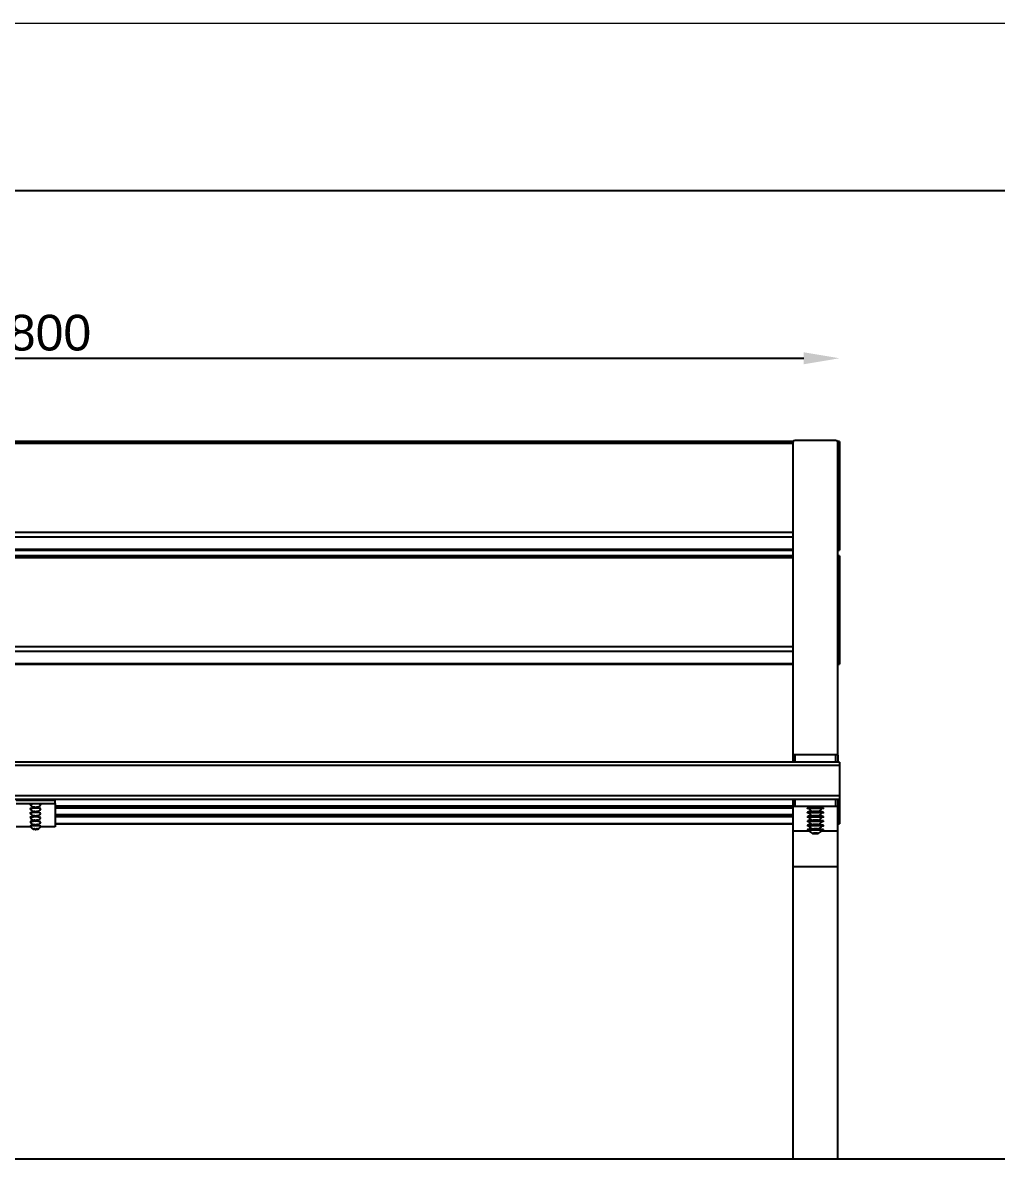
# Model space of a CAD drawing. Header units: millimetres. Extents: x -20 to 5721, y -20 to 4144.
# Drawn here: x 2664 to 3754, y 2827 to 4124 of the extents above; entities that cross this region are included whole.
import ezdxf

# ---------------------------------------------------------------- set-up
doc = ezdxf.new("R2010")
doc.units = ezdxf.units.MM
doc.linetypes.add('INCONTINUOUS', pattern=[200000.001, 200000, -0.001])
doc.layers.add('KOTY', color=3, linetype='INCONTINUOUS')
doc.layers.add('TABULKA', color=9, linetype='Continuous')
doc.layers.add('Nekreslit', color=6, linetype='Continuous', plot=False)
doc.styles.get("Standard").update_dxf_attribs({"font": 'arial.ttf'})
doc.dimstyles.new('PROFI_CSN', dxfattribs={"dimscale": 0, "dimtxt": 3.5, "dimasz": 3, "dimexe": 1, "dimexo": 0, "dimgap": 1.5, "dimtad": 1, "dimlfac": -1, "dimdsep": 46, "dimtxsty": 'Standard', "dimcen": 0, "dimdle": 1, "dimclrd": 256, "dimclre": 256, "dimclrt": 256, "dimadec": 0, "dimazin": 0, "dimtfac": 0.6, "dimtmove": 0, "dimatfit": 1, "dimfxl": 1, "dimtolj": 1, "dimarcsym": 0})

# ---------------------------------------------------------------- blocks, each defined once
blk = doc.blocks.new('*D18')
at = {"layer": 'DEFPOINTS', "color": 0, "transparency": 16777216}
for p in [(3577.7, 3748.3), (1777.7, 3652.7), (3577.7, 3652.7)]:
    blk.add_point(p, dxfattribs=at)
at = {"layer": 'KOTY', "color": 7, "lineweight": -2, "transparency": 16777216}
blk.add_line((1817.7, 3748.3), (3537.7, 3748.3), dxfattribs=at)
at = {"layer": 'KOTY', "color": 7, "transparency": 16777216}
for points in [[(1817.7, 3755), (1817.7, 3741.6), (1777.7, 3748.3)], [(3537.7, 3755), (3537.7, 3741.6), (3577.7, 3748.3)]]:
    blk.add_solid(points, dxfattribs=at)
at = {"layer": 'KOTY', "color": 7, "lineweight": 13, "transparency": 16777216, "insert": (2677.7, 3776.7), "char_height": 40, "attachment_point": 5}
blk.add_mtext('\\A1;1800', dxfattribs=at)

msp = doc.modelspace()

# ---------------------------------------------------------------- linework, layer by layer
for p, q in [((3573.7, 3656.3), (3527.7, 3656.3)), ((3525.8, 3655), (1829.6, 3655)), ((3525.7, 3652.7), (1829.7, 3652.7)), ((3525.7, 3303.9), (3525.7, 3654.5)), ((3577.7, 3655), (3575.6, 3655)), ((3575.7, 3303.9), (3575.7, 3654.5)), ((3577.7, 3652.7), (3575.7, 3652.7)), ((3577.7, 3655), (3577.7, 3652.7)), ((3577.7, 3652.7), (3577.7, 3553.1)), ((3525.7, 3553.1), (1829.7, 3553.1)), ((3577.7, 3553.1), (3575.7, 3553.1)), ((3577.7, 3553.1), (3577.7, 3547.8)), ((3525.7, 3547.8), (1829.7, 3547.8)), ((3577.7, 3547.8), (3575.7, 3547.8)), ((3577.7, 3547.8), (3577.7, 3534)), ((3525.7, 3534), (1829.7, 3534)), ((1829.7, 3533.6), (3525.7, 3533.6)), ((3525.7, 3527.1), (1829.7, 3527.1)), ((3577.7, 3534), (3575.7, 3534)), ((3575.7, 3533.6), (3577.7, 3533.6)), ((3577.7, 3527.1), (3575.7, 3527.1)), ((3577.7, 3534), (3577.7, 3533.6)), ((3577.7, 3527.1), (3577.7, 3524.8)), ((3525.7, 3524.8), (1829.7, 3524.8)), ((3577.7, 3524.8), (3575.7, 3524.8)), ((3577.7, 3524.8), (3577.7, 3425.2)), ((3525.7, 3425.2), (1829.7, 3425.2)), ((3577.7, 3425.2), (3575.7, 3425.2)), ((3577.7, 3425.2), (3577.7, 3419.9)), ((3525.7, 3419.9), (1829.7, 3419.9)), ((3577.7, 3419.9), (3575.7, 3419.9)), ((3577.7, 3419.9), (3577.7, 3406.1)), ((3525.7, 3406.1), (1829.7, 3406.1)), ((1829.7, 3405.7), (3525.7, 3405.7)), ((3577.7, 3406.1), (3575.7, 3406.1)), ((3575.7, 3405.7), (3577.7, 3405.7)), ((3577.7, 3406.1), (3577.7, 3405.7)), ((3577.7, 3296.2), (1777.7, 3296.2)), ((3525.7, 3296.2), (3525.7, 3303.9)), ((3573.7, 3304.1), (3527.7, 3304.1)), ((3527.7, 3304.1), (3527.7, 3296.2)), ((3573.7, 3296.2), (3573.7, 3304.1)), ((3575.7, 3303.9), (3575.7, 3296.2)), ((3577.7, 3296.2), (3577.7, 3292.4)), ((3577.7, 3292.4), (1777.7, 3292.4)), ((3577.7, 3292.4), (3577.7, 3258.5)), ((3577.7, 3258.5), (1777.7, 3258.5)), ((3577.7, 3254.3), (1777.7, 3254.3)), ((3525.7, 3246.1), (3525.7, 3254.1)), ((3527.7, 3254.3), (3527.7, 3246.3)), ((3573.7, 3254.3), (3527.7, 3254.3)), ((3573.7, 3246.3), (3573.7, 3254.3)), ((3575.7, 3254.1), (3575.7, 3246.1)), ((3577.7, 3258.5), (3577.7, 3254.3)), ((3577.7, 3254.3), (3577.7, 3246.7)), ((2655.7, 3253.6), (2699.7, 3253.6)), ((2655.7, 3249.6), (2699.7, 3249.6)), ((2675.1, 3245.5), (2675.1, 3245.5)), ((2675.1, 3245.4), (2675.1, 3245.5)), ((2675.1, 3245.4), (2675.1, 3245.5)), ((2675.7, 3245.6), (2675.7, 3245.9)), ((2675.7, 3245.6), (2675.7, 3245.6)), ((2675.7, 3240.7), (2675.7, 3241)), ((2675.8, 3245.4), (2675.8, 3246)), ((2675.8, 3245.2), (2675.8, 3245.4)), ((2675.8, 3240.5), (2675.8, 3241.1)), ((2677, 3245.6), (2677, 3245.6)), ((2677, 3245.3), (2677, 3245.6)), ((2677, 3245.3), (2677, 3245.6)), ((2677, 3245.3), (2677, 3245.3)), ((2678.3, 3245.6), (2678.3, 3245.6)), ((2678.3, 3245.3), (2678.3, 3245.6)), ((2678.3, 3245.3), (2678.3, 3245.6)), ((2678.3, 3245.3), (2678.3, 3245.3)), ((2679.5, 3246), (2679.5, 3245.4)), ((2679.5, 3245.4), (2679.5, 3245.2)), ((2679.5, 3241.1), (2679.5, 3240.5)), ((2679.6, 3245.6), (2679.6, 3245.9)), ((2679.6, 3240.7), (2679.6, 3241.1)), ((2680.3, 3245.5), (2680.3, 3245.5)), ((2680.3, 3245.4), (2680.3, 3245.5)), ((2680.3, 3245.4), (2680.3, 3245.5)), ((2699.7, 3249.6), (2699.7, 3253.6)), ((2699.7, 3249.6), (2699.7, 3223.8)), ((3525.7, 3246.7), (2699.7, 3246.7)), ((2699.7, 3246.6), (3525.7, 3246.6)), ((3525.7, 3244.5), (2699.7, 3244.5)), ((3525.7, 3218.9), (3525.7, 3246.1)), ((3573.7, 3246.3), (3527.7, 3246.3)), ((3541.8, 3244.9), (3541.8, 3244.3)), ((3543.7, 3244.3), (3543.7, 3244.1)), ((3550.5, 3240.5), (3550.5, 3240.8)), ((3550.5, 3240.8), (3550.5, 3240.5)), ((3553.2, 3240.9), (3553.3, 3240.8)), ((3557.7, 3244.1), (3557.7, 3244.3)), ((3559.6, 3244.3), (3559.6, 3244.9)), ((3577.7, 3246.7), (3575.7, 3246.7)), ((3575.7, 3246.6), (3577.7, 3246.6)), ((3575.7, 3218.9), (3575.7, 3246.1)), ((3577.7, 3244.5), (3575.7, 3244.5)), ((3577.7, 3246.7), (3577.7, 3246.6)), ((3577.7, 3246.7), (3577.7, 3244.5)), ((3577.7, 3244.5), (3577.7, 3236.9)), ((2675.1, 3240.6), (2675.1, 3240.6)), ((2675.1, 3240.5), (2675.1, 3240.6)), ((2675.1, 3240.5), (2675.1, 3240.6)), ((2675.1, 3235.7), (2675.1, 3235.7)), ((2675.1, 3235.6), (2675.1, 3235.7)), ((2675.1, 3235.6), (2675.1, 3235.7)), ((2675.1, 3230.8), (2675.1, 3230.8)), ((2675.1, 3230.7), (2675.1, 3230.8)), ((2675.1, 3230.7), (2675.1, 3230.8)), ((2675.1, 3230.7), (2675.1, 3230.7)), ((2675.7, 3240.7), (2675.7, 3240.7)), ((2675.7, 3235.8), (2675.7, 3236.2)), ((2675.7, 3235.8), (2675.7, 3235.8)), ((2675.7, 3230.9), (2675.7, 3231.3)), ((2675.7, 3230.9), (2675.7, 3230.9)), ((2675.8, 3240.3), (2675.8, 3240.5)), ((2675.8, 3235.6), (2675.8, 3236.2)), ((2675.8, 3235.4), (2675.8, 3235.6)), ((2675.8, 3230.7), (2675.8, 3231.3)), ((2675.8, 3230.5), (2675.8, 3230.7)), ((2677, 3240.7), (2677, 3240.7)), ((2677, 3240.4), (2677, 3240.7)), ((2677, 3240.4), (2677, 3240.7)), ((2677, 3240.4), (2677, 3240.4)), ((2677, 3235.9), (2677, 3235.9)), ((2677, 3235.5), (2677, 3235.9)), ((2677, 3235.5), (2677, 3235.9)), ((2677, 3235.5), (2677, 3235.5)), ((2677, 3231), (2677, 3231)), ((2677, 3230.6), (2677, 3231)), ((2677, 3230.6), (2677, 3231)), ((2677, 3230.6), (2677, 3230.6)), ((2678.3, 3240.7), (2678.3, 3240.7)), ((2678.3, 3240.4), (2678.3, 3240.7)), ((2678.3, 3240.4), (2678.3, 3240.7)), ((2678.3, 3240.4), (2678.3, 3240.4)), ((2678.3, 3235.9), (2678.3, 3235.9)), ((2678.3, 3235.5), (2678.3, 3235.9)), ((2678.3, 3235.5), (2678.3, 3235.9)), ((2678.3, 3235.5), (2678.3, 3235.5)), ((2678.3, 3231), (2678.3, 3231)), ((2678.3, 3230.6), (2678.3, 3231)), ((2678.3, 3230.6), (2678.3, 3231)), ((2678.3, 3230.6), (2678.3, 3230.6)), ((2679.5, 3240.5), (2679.5, 3240.3)), ((2679.5, 3236.2), (2679.5, 3235.6)), ((2679.5, 3235.6), (2679.5, 3235.4)), ((2679.5, 3231.3), (2679.5, 3230.8)), ((2679.5, 3230.7), (2679.5, 3230.5)), ((2679.6, 3235.8), (2679.6, 3236.2)), ((2679.6, 3230.9), (2679.6, 3231.3)), ((2680.3, 3240.6), (2680.3, 3240.6)), ((2680.3, 3240.5), (2680.3, 3240.6)), ((2680.3, 3240.5), (2680.3, 3240.6)), ((2680.3, 3235.7), (2680.3, 3235.7)), ((2680.3, 3235.6), (2680.3, 3235.7)), ((2680.3, 3235.6), (2680.3, 3235.7)), ((2680.3, 3230.8), (2680.3, 3230.8)), ((2680.3, 3230.7), (2680.3, 3230.8)), ((2680.3, 3230.7), (2680.3, 3230.8)), ((2680.3, 3230.7), (2680.3, 3230.7)), ((2699.7, 3236.9), (3525.7, 3236.9)), ((3525.7, 3236.9), (2699.7, 3236.9)), ((3525.7, 3234.7), (2699.7, 3234.7)), ((3541.8, 3240), (3541.8, 3239.4)), ((3541.8, 3235.2), (3541.8, 3234.6)), ((3541.8, 3230.3), (3541.8, 3229.7)), ((3543.7, 3239.4), (3543.7, 3239.2)), ((3543.7, 3234.6), (3543.7, 3234.4)), ((3543.7, 3229.7), (3543.7, 3229.5)), ((3548.1, 3240.6), (3548.1, 3240.6)), ((3548.1, 3235.7), (3548.1, 3235.7)), ((3548.1, 3230.9), (3548.1, 3230.9)), ((3550.5, 3235.6), (3550.5, 3236)), ((3550.5, 3236), (3550.5, 3235.6)), ((3550.5, 3230.7), (3550.5, 3231.1)), ((3550.5, 3231.1), (3550.5, 3230.7)), ((3553.1, 3240.8), (3553.1, 3240.6)), ((3553.1, 3240.6), (3553.1, 3240.8)), ((3553.1, 3235.9), (3553.1, 3235.7)), ((3553.1, 3235.7), (3553.1, 3235.9)), ((3553.1, 3231), (3553.1, 3230.8)), ((3553.1, 3230.8), (3553.1, 3231)), ((3553.2, 3231.1), (3553.3, 3231)), ((3557.7, 3239.2), (3557.7, 3239.4)), ((3557.7, 3234.4), (3557.7, 3234.6)), ((3557.7, 3229.5), (3557.7, 3229.7)), ((3559.6, 3239.4), (3559.6, 3240)), ((3559.6, 3234.6), (3559.6, 3235.2)), ((3559.6, 3229.7), (3559.6, 3230.3)), ((3575.7, 3236.9), (3577.7, 3236.9)), ((3577.7, 3236.9), (3575.7, 3236.9)), ((3577.7, 3234.7), (3575.7, 3234.7)), ((3577.7, 3236.9), (3577.7, 3234.7)), ((3577.7, 3236.9), (3577.7, 3236.9)), ((3577.7, 3234.7), (3577.7, 3227.1)), ((2672, 3223.8), (2655.7, 3223.8)), ((2675.1, 3226), (2675.1, 3226)), ((2675.1, 3225.9), (2675.1, 3226)), ((2675.1, 3225.9), (2675.1, 3226)), ((2675.1, 3221.1), (2675.1, 3221.1)), ((2675.1, 3221), (2675.1, 3221.1)), ((2675.1, 3221), (2675.1, 3221.1)), ((2675.7, 3226), (2675.7, 3226.4)), ((2675.7, 3226), (2675.7, 3226)), ((2675.7, 3221.2), (2675.7, 3221.5)), ((2675.7, 3221.2), (2675.7, 3221.2)), ((2675.8, 3225.9), (2675.8, 3226.4)), ((2675.8, 3225.7), (2675.8, 3225.8)), ((2675.8, 3221), (2675.8, 3221.6)), ((2675.8, 3220.8), (2675.8, 3221)), ((2677, 3226.1), (2677, 3226.1)), ((2677, 3225.7), (2677, 3226.1)), ((2677, 3225.7), (2677, 3226.1)), ((2677, 3225.7), (2677, 3225.7)), ((2677, 3221.2), (2677, 3221.2)), ((2677, 3220.8), (2677, 3221.2)), ((2677, 3220.8), (2677, 3221.2)), ((2677, 3220.8), (2677, 3220.8)), ((2678.3, 3226.1), (2678.3, 3226.1)), ((2678.3, 3225.7), (2678.3, 3226.1)), ((2678.3, 3225.7), (2678.3, 3226.1)), ((2678.3, 3225.7), (2678.3, 3225.7)), ((2678.3, 3221.2), (2678.3, 3221.2)), ((2678.3, 3220.8), (2678.3, 3221.2)), ((2678.3, 3220.8), (2678.3, 3221.2)), ((2678.3, 3220.8), (2678.3, 3220.8)), ((2679.5, 3226.4), (2679.5, 3225.9)), ((2679.5, 3225.8), (2679.5, 3225.7)), ((2679.5, 3221.6), (2679.5, 3221)), ((2679.5, 3221), (2679.5, 3220.8)), ((2679.6, 3226), (2679.6, 3226.4)), ((2679.6, 3221.2), (2679.6, 3221.5)), ((2680.3, 3226), (2680.3, 3226)), ((2680.3, 3225.9), (2680.3, 3226)), ((2680.3, 3225.9), (2680.3, 3225.9)), ((2680.3, 3221.1), (2680.3, 3221.1)), ((2680.3, 3221), (2680.3, 3221.1)), ((2680.3, 3221), (2680.3, 3221.1)), ((2699.7, 3223.8), (2683.3, 3223.8)), ((2699.7, 3227.1), (3525.7, 3227.1)), ((3525.7, 3227.1), (2699.7, 3227.1)), ((3525.7, 3179), (3525.7, 3218.9)), ((3544.2, 3218.9), (3525.7, 3218.9)), ((3541.8, 3225.4), (3541.8, 3224.8)), ((3541.8, 3220.5), (3541.8, 3219.9)), ((3543.7, 3224.8), (3543.7, 3224.6)), ((3543.7, 3219.9), (3543.7, 3219.7)), ((3548.1, 3226), (3548.1, 3226)), ((3548.1, 3221.1), (3548.1, 3221.1)), ((3548.1, 3216.2), (3548.1, 3216.2)), ((3550.5, 3225.9), (3550.5, 3226.2)), ((3550.5, 3226.2), (3550.5, 3225.9)), ((3550.5, 3221), (3550.5, 3221.3)), ((3550.5, 3221.3), (3550.5, 3221)), ((3550.5, 3216.1), (3550.5, 3216.4)), ((3550.5, 3216.4), (3550.5, 3216.1)), ((3553.1, 3226.1), (3553.1, 3226)), ((3553.1, 3226), (3553.1, 3226.1)), ((3553.1, 3221.2), (3553.1, 3221.1)), ((3553.1, 3221.1), (3553.1, 3221.2)), ((3553.1, 3216.3), (3553.1, 3216.2)), ((3553.1, 3216.2), (3553.1, 3216.3)), ((3553.2, 3221.4), (3553.3, 3221.3)), ((3553.2, 3216.5), (3553.3, 3216.4)), ((3575.7, 3218.9), (3557.2, 3218.9)), ((3557.7, 3224.6), (3557.7, 3224.8)), ((3557.7, 3219.7), (3557.7, 3219.9)), ((3559.6, 3224.8), (3559.6, 3225.4)), ((3559.6, 3219.9), (3559.6, 3220.5)), ((3575.7, 3227.1), (3577.7, 3227.1)), ((3577.7, 3227.1), (3575.7, 3227.1)), ((3575.7, 3179), (3575.7, 3218.9)), ((3577.7, 3227.1), (3577.7, 3227.1)), ((3575.7, 3179), (3525.7, 3179)), ((3525.7, 2852), (3525.7, 3179)), ((3575.7, 2852), (3575.7, 3179)), ((447.5, 2852), (3857.5, 2852))]:
    msp.add_line(p, q)
at = {"flags": 128}
for points in [[(2677.7, 3249.3), (2676.2, 3249.3), (2674.8, 3249.3), (2673.6, 3249.2), (2672.6, 3249.1), (2672, 3249), (2671.7, 3248.9), (2671.7, 3248.9)], [(2677.7, 3244.4), (2676.2, 3244.4), (2674.8, 3244.4), (2673.6, 3244.3), (2672.6, 3244.3), (2672, 3244.2), (2671.7, 3244.1), (2671.7, 3244)], [(2675.1, 3245.4), (2674.8, 3245.5), (2674.6, 3245.7), (2674.4, 3245.7), (2674.3, 3245.8), (2674.3, 3245.8), (2674.4, 3245.8), (2674.6, 3245.7), (2674.8, 3245.6), (2675, 3245.5), (2675.1, 3245.5)], [(2675.1, 3240.5), (2674.8, 3240.6), (2674.6, 3240.8), (2674.4, 3240.9), (2674.3, 3240.9), (2674.3, 3240.9), (2674.4, 3240.9), (2674.6, 3240.8), (2674.8, 3240.8), (2675, 3240.7), (2675.1, 3240.6)], [(2675.1, 3245.5), (2675.3, 3245.4), (2675.6, 3245.3), (2675.7, 3245.3), (2675.8, 3245.3), (2675.8, 3245.4), (2675.8, 3245.5), (2675.7, 3245.6)], [(2675.8, 3245.2), (2675.8, 3245.2), (2675.7, 3245.2), (2675.6, 3245.2), (2675.4, 3245.2), (2675.2, 3245.3), (2675.1, 3245.4)], [(2675.7, 3245.6), (2675.6, 3245.7), (2675.7, 3245.9), (2675.8, 3246), (2675.9, 3246), (2676.1, 3246), (2676.4, 3246), (2676.6, 3245.9), (2676.8, 3245.8), (2677, 3245.7), (2677, 3245.6)], [(2675.7, 3240.7), (2675.6, 3240.8), (2675.7, 3241), (2675.8, 3241.1), (2675.9, 3241.1), (2676.1, 3241.1), (2676.4, 3241.1), (2676.6, 3241), (2676.8, 3240.9), (2677, 3240.8), (2677, 3240.7)], [(2678.3, 3245.6), (2678.5, 3245.8), (2678.8, 3245.9), (2679, 3246), (2679.3, 3246), (2679.5, 3246), (2679.6, 3245.9), (2679.7, 3245.9), (2679.7, 3245.8), (2679.7, 3245.6), (2679.6, 3245.6)], [(2678.3, 3240.7), (2678.5, 3240.9), (2678.8, 3241), (2679, 3241.1), (2679.3, 3241.1), (2679.5, 3241.1), (2679.6, 3241.1), (2679.7, 3241), (2679.7, 3240.9), (2679.7, 3240.7), (2679.6, 3240.7)], [(2679.5, 3245.4), (2679.5, 3245.4), (2679.6, 3245.3), (2679.8, 3245.3), (2679.9, 3245.4), (2680.1, 3245.4), (2680.3, 3245.5)], [(2680.3, 3245.4), (2680, 3245.3), (2679.8, 3245.2), (2679.6, 3245.2), (2679.6, 3245.2), (2679.5, 3245.2)], [(2680.3, 3245.5), (2680.6, 3245.6), (2680.8, 3245.7), (2681, 3245.8), (2681, 3245.8), (2681, 3245.8), (2680.9, 3245.7), (2680.8, 3245.7), (2680.6, 3245.6), (2680.4, 3245.4), (2680.3, 3245.4)], [(2680.3, 3240.6), (2680.6, 3240.7), (2680.8, 3240.8), (2681, 3240.9), (2681, 3240.9), (2681, 3240.9), (2680.9, 3240.9), (2680.8, 3240.8), (2680.6, 3240.7), (2680.4, 3240.5), (2680.3, 3240.5)], [(3559.6, 3244.9), (3559.4, 3245), (3558.9, 3245.2), (3558.1, 3245.3), (3556.9, 3245.4), (3555.5, 3245.4), (3553.9, 3245.5), (3552.1, 3245.5), (3550.3, 3245.5), (3548.6, 3245.5), (3546.9, 3245.5), (3545.3, 3245.4), (3544, 3245.3), (3543, 3245.2), (3542.2, 3245.1), (3541.9, 3245), (3541.8, 3244.9)], [(3543.8, 3243.9), (3542.9, 3244), (3542.2, 3244.1), (3541.8, 3244.3), (3541.9, 3244.4), (3542.2, 3244.5), (3543, 3244.6), (3544, 3244.7), (3545.3, 3244.8), (3546.9, 3244.9), (3548.6, 3244.9), (3550.3, 3244.9), (3552.1, 3244.9), (3553.9, 3244.9), (3555.5, 3244.8), (3556.9, 3244.8), (3558.1, 3244.7), (3558.9, 3244.6), (3559.4, 3244.4), (3559.6, 3244.3), (3559.4, 3244.2), (3558.8, 3244.1), (3557.9, 3244), (3557.7, 3243.9)], [(3557.7, 3244.3), (3557.6, 3244.4), (3557.2, 3244.5), (3556.4, 3244.6), (3555.4, 3244.7), (3554.1, 3244.7), (3552.7, 3244.8), (3551.1, 3244.8), (3549.6, 3244.8), (3548.1, 3244.8), (3546.7, 3244.7), (3545.5, 3244.6), (3544.6, 3244.6), (3544, 3244.5), (3543.7, 3244.4), (3543.7, 3244.3)], [(3543.7, 3244.1), (3543.7, 3244.2), (3544, 3244.3), (3544.6, 3244.4), (3545.5, 3244.4), (3546.7, 3244.5), (3548.1, 3244.6), (3549.6, 3244.6), (3551.1, 3244.6), (3552.7, 3244.6), (3554.1, 3244.5), (3555.4, 3244.5), (3556.4, 3244.4), (3557.2, 3244.3), (3557.6, 3244.2), (3557.7, 3244.1)], [(3547.5, 3240.6), (3547.4, 3240.7), (3547.6, 3240.7), (3548.1, 3240.8), (3548.9, 3240.8), (3549.8, 3240.9), (3550.9, 3240.9)], [(3548.1, 3240.7), (3547.7, 3240.7), (3547.6, 3240.6), (3547.9, 3240.5), (3548.6, 3240.5), (3549.5, 3240.4), (3550.5, 3240.4), (3551.6, 3240.4), (3552.5, 3240.5), (3553.3, 3240.5), (3553.7, 3240.6), (3553.8, 3240.7), (3553.5, 3240.7), (3553.2, 3240.8)], [(3550.9, 3240.8), (3551.9, 3240.8), (3552.8, 3240.8), (3553.4, 3240.7), (3553.7, 3240.7), (3553.6, 3240.6), (3553.2, 3240.5), (3552.5, 3240.5), (3551.6, 3240.4), (3550.5, 3240.4), (3549.5, 3240.4), (3548.6, 3240.5), (3548, 3240.5), (3547.7, 3240.6), (3547.7, 3240.7), (3548.2, 3240.7), (3548.9, 3240.8), (3549.8, 3240.8), (3550.9, 3240.8)], [(3548.1, 3240.6), (3549.4, 3240.8), (3550.5, 3240.5)], [(3550.5, 3240.5), (3551.9, 3240.8), (3553.1, 3240.6)], [(2677.7, 3239.6), (2676.2, 3239.5), (2674.8, 3239.5), (2673.6, 3239.4), (2672.6, 3239.4), (2672, 3239.3), (2671.7, 3239.2), (2671.7, 3239.1)], [(2677.7, 3234.7), (2676.2, 3234.7), (2674.8, 3234.6), (2673.6, 3234.6), (2672.6, 3234.5), (2672, 3234.4), (2671.7, 3234.3), (2671.7, 3234.2)], [(2677.7, 3229.8), (2676.2, 3229.8), (2674.8, 3229.7), (2673.6, 3229.7), (2672.6, 3229.6), (2672, 3229.5), (2671.7, 3229.4), (2671.7, 3229.4)], [(2675.1, 3235.6), (2674.8, 3235.8), (2674.6, 3235.9), (2674.4, 3236), (2674.3, 3236), (2674.3, 3236), (2674.4, 3236), (2674.6, 3236), (2674.8, 3235.9), (2675, 3235.8), (2675.1, 3235.7)], [(2675.1, 3230.7), (2674.8, 3230.9), (2674.6, 3231), (2674.4, 3231.1), (2674.3, 3231.2), (2674.3, 3231.2), (2674.4, 3231.1), (2674.6, 3231.1), (2674.8, 3231), (2675, 3230.9), (2675.1, 3230.8)], [(2675.1, 3240.6), (2675.3, 3240.5), (2675.6, 3240.4), (2675.7, 3240.4), (2675.8, 3240.5), (2675.8, 3240.5), (2675.8, 3240.6), (2675.7, 3240.7)], [(2675.8, 3240.3), (2675.8, 3240.3), (2675.7, 3240.3), (2675.6, 3240.3), (2675.4, 3240.4), (2675.2, 3240.4), (2675.1, 3240.5)], [(2675.1, 3235.7), (2675.3, 3235.6), (2675.6, 3235.6), (2675.7, 3235.5), (2675.8, 3235.6), (2675.8, 3235.6), (2675.8, 3235.7), (2675.7, 3235.8)], [(2675.8, 3235.4), (2675.8, 3235.4), (2675.7, 3235.4), (2675.6, 3235.4), (2675.4, 3235.5), (2675.2, 3235.6), (2675.1, 3235.6)], [(2675.1, 3230.8), (2675.3, 3230.7), (2675.6, 3230.7), (2675.7, 3230.7), (2675.8, 3230.7), (2675.8, 3230.8), (2675.8, 3230.9), (2675.7, 3230.9)], [(2675.8, 3230.5), (2675.8, 3230.5), (2675.7, 3230.5), (2675.6, 3230.5), (2675.4, 3230.6), (2675.2, 3230.7), (2675.1, 3230.7)], [(2675.7, 3235.8), (2675.6, 3236), (2675.7, 3236.1), (2675.8, 3236.2), (2675.9, 3236.2), (2676.1, 3236.2), (2676.4, 3236.2), (2676.6, 3236.1), (2676.8, 3236), (2677, 3235.9), (2677, 3235.9)], [(2675.7, 3230.9), (2675.6, 3231.1), (2675.7, 3231.2), (2675.8, 3231.3), (2675.9, 3231.4), (2676.1, 3231.4), (2676.4, 3231.3), (2676.6, 3231.3), (2676.8, 3231.2), (2677, 3231), (2677, 3231)], [(2678.3, 3235.9), (2678.5, 3236), (2678.8, 3236.1), (2679, 3236.2), (2679.3, 3236.2), (2679.5, 3236.2), (2679.6, 3236.2), (2679.7, 3236.1), (2679.7, 3236), (2679.7, 3235.9), (2679.6, 3235.8)], [(2678.3, 3231), (2678.5, 3231.1), (2678.8, 3231.2), (2679, 3231.3), (2679.3, 3231.4), (2679.5, 3231.3), (2679.6, 3231.3), (2679.7, 3231.2), (2679.7, 3231.1), (2679.7, 3231), (2679.6, 3230.9)], [(2679.5, 3240.5), (2679.5, 3240.5), (2679.6, 3240.4), (2679.8, 3240.4), (2679.9, 3240.5), (2680.1, 3240.6), (2680.3, 3240.6)], [(2680.3, 3240.5), (2680, 3240.4), (2679.8, 3240.3), (2679.6, 3240.3), (2679.6, 3240.3), (2679.5, 3240.3)], [(2679.5, 3235.6), (2679.5, 3235.6), (2679.6, 3235.5), (2679.8, 3235.6), (2679.9, 3235.6), (2680.1, 3235.7), (2680.3, 3235.7)], [(2680.3, 3235.6), (2680, 3235.5), (2679.8, 3235.4), (2679.6, 3235.4), (2679.6, 3235.4), (2679.5, 3235.4)], [(2679.5, 3230.8), (2679.5, 3230.7), (2679.6, 3230.7), (2679.8, 3230.7), (2679.9, 3230.7), (2680.1, 3230.8), (2680.3, 3230.8)], [(2680.3, 3230.7), (2680, 3230.6), (2679.8, 3230.5), (2679.6, 3230.5), (2679.6, 3230.5), (2679.5, 3230.5)], [(2680.3, 3235.7), (2680.6, 3235.9), (2680.8, 3236), (2681, 3236), (2681, 3236), (2681, 3236), (2680.9, 3236), (2680.8, 3235.9), (2680.6, 3235.8), (2680.4, 3235.7), (2680.3, 3235.6)], [(2680.3, 3230.8), (2680.6, 3231), (2680.8, 3231.1), (2681, 3231.1), (2681, 3231.2), (2681, 3231.1), (2680.9, 3231.1), (2680.8, 3231), (2680.6, 3230.9), (2680.4, 3230.8), (2680.3, 3230.7)], [(3547.5, 3240.6), (3546.9, 3240.6), (3545.3, 3240.5), (3544, 3240.4), (3543, 3240.3), (3542.2, 3240.2), (3541.9, 3240.1), (3541.8, 3240)], [(3543.8, 3239), (3542.9, 3239.1), (3542.2, 3239.3), (3541.8, 3239.4), (3541.9, 3239.5), (3542.2, 3239.6), (3543, 3239.7), (3544, 3239.8), (3545.3, 3239.9), (3546.9, 3240), (3548.6, 3240), (3550.3, 3240.1), (3552.1, 3240.1), (3553.9, 3240), (3555.5, 3240), (3556.9, 3239.9), (3558.1, 3239.8), (3558.9, 3239.7), (3559.4, 3239.6), (3559.6, 3239.4), (3559.4, 3239.3), (3558.8, 3239.2), (3557.9, 3239.1), (3557.7, 3239.1)], [(3547.5, 3235.7), (3546.9, 3235.7), (3545.3, 3235.6), (3544, 3235.6), (3543, 3235.5), (3542.2, 3235.3), (3541.9, 3235.2), (3541.8, 3235.2)], [(3543.8, 3234.2), (3542.9, 3234.3), (3542.2, 3234.4), (3541.8, 3234.5), (3541.9, 3234.6), (3542.2, 3234.7), (3543, 3234.9), (3544, 3235), (3545.3, 3235.1), (3546.9, 3235.1), (3548.6, 3235.2), (3550.3, 3235.2), (3552.1, 3235.2), (3553.9, 3235.1), (3555.5, 3235.1), (3556.9, 3235), (3558.1, 3234.9), (3558.9, 3234.8), (3559.4, 3234.7), (3559.6, 3234.5), (3559.4, 3234.4), (3558.8, 3234.3), (3557.9, 3234.2), (3557.7, 3234.2)], [(3547.5, 3230.9), (3546.9, 3230.8), (3545.3, 3230.8), (3544, 3230.7), (3543, 3230.6), (3542.2, 3230.5), (3541.9, 3230.3), (3541.8, 3230.3)], [(3543.8, 3229.3), (3542.9, 3229.4), (3542.2, 3229.5), (3541.8, 3229.6), (3541.9, 3229.7), (3542.2, 3229.9), (3543, 3230), (3544, 3230.1), (3545.3, 3230.2), (3546.9, 3230.2), (3548.6, 3230.3), (3550.3, 3230.3), (3552.1, 3230.3), (3553.9, 3230.3), (3555.5, 3230.2), (3556.9, 3230.1), (3558.1, 3230), (3558.9, 3229.9), (3559.4, 3229.8), (3559.6, 3229.7), (3559.4, 3229.5), (3558.8, 3229.4), (3557.9, 3229.3), (3557.7, 3229.3)], [(3557.7, 3239.4), (3557.6, 3239.5), (3557.2, 3239.6), (3556.4, 3239.7), (3555.4, 3239.8), (3554.1, 3239.9), (3552.7, 3239.9), (3551.1, 3239.9), (3549.6, 3239.9), (3548.1, 3239.9), (3546.7, 3239.8), (3545.5, 3239.8), (3544.6, 3239.7), (3544, 3239.6), (3543.7, 3239.5), (3543.7, 3239.4)], [(3543.7, 3239.2), (3543.7, 3239.3), (3544, 3239.4), (3544.6, 3239.5), (3545.5, 3239.6), (3546.7, 3239.6), (3548.1, 3239.7), (3549.6, 3239.7), (3551.1, 3239.7), (3552.7, 3239.7), (3554.1, 3239.7), (3555.4, 3239.6), (3556.4, 3239.5), (3557.2, 3239.4), (3557.6, 3239.3), (3557.7, 3239.2)], [(3557.7, 3234.6), (3557.6, 3234.6), (3557.2, 3234.7), (3556.4, 3234.8), (3555.4, 3234.9), (3554.1, 3235), (3552.7, 3235), (3551.1, 3235), (3549.6, 3235), (3548.1, 3235), (3546.7, 3235), (3545.5, 3234.9), (3544.6, 3234.8), (3544, 3234.7), (3543.7, 3234.6), (3543.7, 3234.6)], [(3543.7, 3234.3), (3543.7, 3234.4), (3544, 3234.5), (3544.6, 3234.6), (3545.5, 3234.7), (3546.7, 3234.8), (3548.1, 3234.8), (3549.6, 3234.8), (3551.1, 3234.8), (3552.7, 3234.8), (3554.1, 3234.8), (3555.4, 3234.7), (3556.4, 3234.6), (3557.2, 3234.5), (3557.6, 3234.4), (3557.7, 3234.3)], [(3557.7, 3229.7), (3557.6, 3229.8), (3557.2, 3229.9), (3556.4, 3230), (3555.4, 3230), (3554.1, 3230.1), (3552.7, 3230.1), (3551.1, 3230.2), (3549.6, 3230.2), (3548.1, 3230.1), (3546.7, 3230.1), (3545.5, 3230), (3544.6, 3229.9), (3544, 3229.8), (3543.7, 3229.7), (3543.7, 3229.7)], [(3543.7, 3229.5), (3543.7, 3229.5), (3544, 3229.6), (3544.6, 3229.7), (3545.5, 3229.8), (3546.7, 3229.9), (3548.1, 3229.9), (3549.6, 3230), (3551.1, 3230), (3552.7, 3229.9), (3554.1, 3229.9), (3555.4, 3229.8), (3556.4, 3229.8), (3557.2, 3229.7), (3557.6, 3229.6), (3557.7, 3229.5)], [(3547.5, 3235.8), (3547.4, 3235.8), (3547.6, 3235.8), (3548.1, 3235.9), (3548.9, 3236), (3549.8, 3236), (3550.9, 3236)], [(3547.5, 3230.9), (3547.4, 3230.9), (3547.6, 3231), (3548.1, 3231), (3548.9, 3231.1), (3549.8, 3231.1), (3550.9, 3231.1)], [(3548.1, 3240.5), (3547.6, 3240.6), (3547.5, 3240.6)], [(3548.1, 3235.6), (3547.6, 3235.7), (3547.5, 3235.8)], [(3548.1, 3230.8), (3547.6, 3230.8), (3547.5, 3230.9)], [(3550.9, 3236), (3549.8, 3236), (3548.9, 3235.9), (3548.1, 3235.9), (3547.7, 3235.8), (3547.6, 3235.7), (3547.9, 3235.7), (3548.6, 3235.6), (3549.5, 3235.5), (3550.5, 3235.5), (3551.6, 3235.5), (3552.5, 3235.6), (3553.3, 3235.6), (3553.7, 3235.7), (3553.8, 3235.8), (3553.5, 3235.8), (3552.8, 3235.9), (3551.9, 3235.9), (3550.9, 3236)], [(3550.9, 3231.1), (3549.8, 3231.1), (3548.9, 3231), (3548.1, 3231), (3547.7, 3230.9), (3547.6, 3230.8), (3547.9, 3230.8), (3548.6, 3230.7), (3549.5, 3230.7), (3550.5, 3230.6), (3551.6, 3230.7), (3552.5, 3230.7), (3553.3, 3230.7), (3553.7, 3230.8), (3553.8, 3230.9), (3553.5, 3231), (3552.8, 3231), (3551.9, 3231.1), (3550.9, 3231.1)], [(3550.9, 3236), (3551.9, 3235.9), (3552.8, 3235.9), (3553.4, 3235.8), (3553.7, 3235.8), (3553.6, 3235.7), (3553.2, 3235.6), (3552.5, 3235.6), (3551.6, 3235.5), (3550.5, 3235.5), (3549.5, 3235.6), (3548.6, 3235.6), (3548, 3235.7), (3547.7, 3235.7), (3547.7, 3235.8), (3548.2, 3235.9), (3548.9, 3235.9), (3549.8, 3235.9), (3550.9, 3236)], [(3550.9, 3231.1), (3551.9, 3231.1), (3552.8, 3231), (3553.4, 3231), (3553.7, 3230.9), (3553.6, 3230.8), (3553.2, 3230.7), (3552.5, 3230.7), (3551.6, 3230.7), (3550.5, 3230.7), (3549.5, 3230.7), (3548.6, 3230.7), (3548, 3230.8), (3547.7, 3230.8), (3547.7, 3230.9), (3548.2, 3231), (3548.9, 3231), (3549.8, 3231.1), (3550.9, 3231.1)], [(3548.1, 3235.7), (3549.4, 3235.9), (3550.5, 3235.6)], [(3548.1, 3230.9), (3549.4, 3231), (3550.5, 3230.7)], [(3550.5, 3235.6), (3551.9, 3235.9), (3553.1, 3235.7)], [(3550.5, 3230.7), (3551.9, 3231), (3553.1, 3230.8)], [(3553.9, 3240.6), (3553.9, 3240.6), (3553.9, 3240.6)], [(3553.9, 3235.8), (3553.9, 3235.7), (3553.9, 3235.7)], [(3553.9, 3230.9), (3553.9, 3230.9), (3553.9, 3230.9)], [(2677.7, 3224.9), (2676.2, 3224.9), (2674.8, 3224.9), (2673.6, 3224.8), (2672.6, 3224.7), (2672, 3224.6), (2671.7, 3224.5), (2671.7, 3224.5)], [(2675.1, 3225.9), (2674.8, 3226), (2674.6, 3226.1), (2674.4, 3226.2), (2674.3, 3226.3), (2674.3, 3226.3), (2674.4, 3226.3), (2674.6, 3226.2), (2674.8, 3226.1), (2675, 3226), (2675.1, 3226)], [(2675.1, 3221), (2674.8, 3221.1), (2674.6, 3221.2), (2674.4, 3221.3), (2674.3, 3221.4), (2674.3, 3221.4), (2674.4, 3221.4), (2674.6, 3221.3), (2674.8, 3221.2), (2675, 3221.1), (2675.1, 3221.1)], [(2675.1, 3226), (2675.3, 3225.9), (2675.6, 3225.8), (2675.7, 3225.8), (2675.8, 3225.8), (2675.8, 3225.9), (2675.8, 3226), (2675.7, 3226)], [(2675.8, 3225.7), (2675.8, 3225.6), (2675.7, 3225.6), (2675.6, 3225.7), (2675.4, 3225.7), (2675.2, 3225.8), (2675.1, 3225.9)], [(2675.1, 3221.1), (2675.3, 3221), (2675.6, 3220.9), (2675.7, 3220.9), (2675.8, 3220.9), (2675.8, 3221), (2675.8, 3221.1), (2675.7, 3221.2)], [(2675.8, 3220.8), (2675.8, 3220.8), (2675.7, 3220.7), (2675.6, 3220.8), (2675.4, 3220.8), (2675.2, 3220.9), (2675.1, 3221)], [(2675.7, 3226), (2675.6, 3226.2), (2675.7, 3226.3), (2675.8, 3226.4), (2675.9, 3226.5), (2676.1, 3226.5), (2676.4, 3226.4), (2676.6, 3226.4), (2676.8, 3226.3), (2677, 3226.1), (2677, 3226.1)], [(2675.7, 3221.2), (2675.6, 3221.3), (2675.7, 3221.4), (2675.8, 3221.5), (2675.9, 3221.6), (2676.1, 3221.6), (2676.4, 3221.6), (2676.6, 3221.5), (2676.8, 3221.4), (2677, 3221.3), (2677, 3221.2)], [(2678.3, 3226.1), (2678.5, 3226.2), (2678.8, 3226.4), (2679, 3226.4), (2679.3, 3226.5), (2679.5, 3226.5), (2679.6, 3226.4), (2679.7, 3226.3), (2679.7, 3226.2), (2679.7, 3226.1), (2679.6, 3226)], [(2678.3, 3221.2), (2678.5, 3221.4), (2678.8, 3221.5), (2679, 3221.6), (2679.3, 3221.6), (2679.5, 3221.6), (2679.6, 3221.5), (2679.7, 3221.4), (2679.7, 3221.3), (2679.7, 3221.2), (2679.6, 3221.2)], [(2679.5, 3225.9), (2679.5, 3225.8), (2679.6, 3225.8), (2679.8, 3225.8), (2679.9, 3225.8), (2680.1, 3225.9), (2680.3, 3226)], [(2680.3, 3225.9), (2680, 3225.7), (2679.8, 3225.7), (2679.6, 3225.6), (2679.6, 3225.6), (2679.5, 3225.7)], [(2679.5, 3221), (2679.5, 3220.9), (2679.6, 3220.9), (2679.8, 3220.9), (2679.9, 3220.9), (2680.1, 3221), (2680.3, 3221.1)], [(2680.3, 3221), (2680, 3220.9), (2679.8, 3220.8), (2679.6, 3220.7), (2679.6, 3220.7), (2679.5, 3220.8)], [(2680.3, 3226), (2680.6, 3226.1), (2680.8, 3226.2), (2681, 3226.3), (2681, 3226.3), (2681, 3226.3), (2680.9, 3226.2), (2680.8, 3226.1), (2680.6, 3226), (2680.4, 3225.9), (2680.3, 3225.9)], [(2680.3, 3221.1), (2680.6, 3221.2), (2680.8, 3221.3), (2681, 3221.4), (2681, 3221.4), (2681, 3221.4), (2680.9, 3221.3), (2680.8, 3221.2), (2680.6, 3221.1), (2680.4, 3221), (2680.3, 3221)], [(3547.7, 3226), (3546.9, 3225.9), (3545.3, 3225.9), (3544, 3225.8), (3543, 3225.7), (3542.2, 3225.6), (3541.9, 3225.5), (3541.8, 3225.4)], [(3543.8, 3224.4), (3542.9, 3224.5), (3542.2, 3224.6), (3541.8, 3224.7), (3541.9, 3224.9), (3542.2, 3225), (3543, 3225.1), (3544, 3225.2), (3545.3, 3225.3), (3546.9, 3225.3), (3548.6, 3225.4), (3550.3, 3225.4), (3552.1, 3225.4), (3553.9, 3225.4), (3555.5, 3225.3), (3556.9, 3225.2), (3558.1, 3225.1), (3558.9, 3225), (3559.4, 3224.9), (3559.6, 3224.8), (3559.4, 3224.7), (3558.8, 3224.5), (3557.9, 3224.4), (3557.7, 3224.4)], [(3547.5, 3221.1), (3546.9, 3221.1), (3545.3, 3221), (3544, 3220.9), (3543, 3220.8), (3542.2, 3220.7), (3541.9, 3220.6), (3541.8, 3220.5)], [(3543.8, 3219.5), (3542.9, 3219.6), (3542.2, 3219.7), (3541.8, 3219.9), (3541.9, 3220), (3542.2, 3220.1), (3543, 3220.2), (3544, 3220.3), (3545.3, 3220.4), (3546.9, 3220.5), (3548.6, 3220.5), (3550.3, 3220.5), (3552.1, 3220.5), (3553.9, 3220.5), (3555.5, 3220.4), (3556.9, 3220.4), (3558.1, 3220.3), (3558.9, 3220.1), (3559.4, 3220), (3559.6, 3219.9), (3559.4, 3219.8), (3558.8, 3219.7), (3557.9, 3219.5), (3557.7, 3219.5)], [(3557.7, 3224.8), (3557.6, 3224.9), (3557.2, 3225), (3556.4, 3225.1), (3555.4, 3225.2), (3554.1, 3225.2), (3552.7, 3225.3), (3551.1, 3225.3), (3549.6, 3225.3), (3548.1, 3225.2), (3546.7, 3225.2), (3545.5, 3225.1), (3544.6, 3225), (3544, 3224.9), (3543.7, 3224.8), (3543.7, 3224.8)], [(3543.7, 3224.6), (3543.7, 3224.6), (3544, 3224.7), (3544.6, 3224.8), (3545.5, 3224.9), (3546.7, 3225), (3548.1, 3225), (3549.6, 3225.1), (3551.1, 3225.1), (3552.7, 3225.1), (3554.1, 3225), (3555.4, 3225), (3556.4, 3224.9), (3557.2, 3224.8), (3557.6, 3224.7), (3557.7, 3224.6)], [(3557.7, 3219.9), (3557.6, 3220), (3557.2, 3220.1), (3556.4, 3220.2), (3555.4, 3220.3), (3554.1, 3220.3), (3552.7, 3220.4), (3551.1, 3220.4), (3549.6, 3220.4), (3548.1, 3220.4), (3546.7, 3220.3), (3545.5, 3220.2), (3544.6, 3220.1), (3544, 3220), (3543.7, 3219.9), (3543.7, 3219.9)], [(3543.7, 3219.7), (3543.7, 3219.7), (3544, 3219.8), (3544.6, 3219.9), (3545.5, 3220), (3546.7, 3220.1), (3548.1, 3220.2), (3549.6, 3220.2), (3551.1, 3220.2), (3552.7, 3220.2), (3554.1, 3220.1), (3555.4, 3220.1), (3556.4, 3220), (3557.2, 3219.9), (3557.6, 3219.8), (3557.7, 3219.7)], [(3547.5, 3226), (3547.4, 3226), (3547.6, 3226.1), (3548.1, 3226.1), (3548.9, 3226.2), (3549.8, 3226.2), (3550.9, 3226.2)], [(3547.5, 3221.1), (3547.4, 3221.1), (3547.6, 3221.2), (3548.1, 3221.3), (3548.9, 3221.3), (3549.8, 3221.3), (3550.9, 3221.4)], [(3547.5, 3216.2), (3547.4, 3216.2), (3547.6, 3216.3), (3548.1, 3216.4), (3548.9, 3216.4), (3549.8, 3216.5), (3550.9, 3216.5)], [(3548.1, 3221), (3547.6, 3221), (3547.5, 3221.1)], [(3548.1, 3216.1), (3547.6, 3216.2), (3547.5, 3216.2)], [(3548.1, 3226.1), (3547.7, 3226), (3547.6, 3226), (3547.9, 3225.9), (3548.6, 3225.8), (3549.5, 3225.8), (3550.5, 3225.8), (3551.6, 3225.8), (3552.5, 3225.8), (3553.3, 3225.9), (3553.7, 3225.9), (3553.8, 3226), (3553.5, 3226.1), (3553.2, 3226.1)], [(3548.1, 3221.2), (3547.7, 3221.1), (3547.6, 3221.1), (3547.9, 3221), (3548.6, 3220.9), (3549.5, 3220.9), (3550.5, 3220.9), (3551.6, 3220.9), (3552.5, 3220.9), (3553.3, 3221), (3553.7, 3221), (3553.8, 3221.1), (3553.5, 3221.2), (3553.2, 3221.2)], [(3550.9, 3216.4), (3549.8, 3216.4), (3548.9, 3216.4), (3548.1, 3216.3), (3547.7, 3216.3), (3547.6, 3216.2), (3547.9, 3216.1), (3548.6, 3216.1), (3549.5, 3216), (3550.5, 3216), (3551.6, 3216), (3552.5, 3216), (3553.3, 3216.1), (3553.7, 3216.2), (3553.8, 3216.2), (3553.5, 3216.3), (3552.8, 3216.4), (3551.9, 3216.4), (3550.9, 3216.4)], [(3550.9, 3226.2), (3551.9, 3226.2), (3552.8, 3226.1), (3553.4, 3226.1), (3553.7, 3226), (3553.6, 3225.9), (3553.2, 3225.9), (3552.5, 3225.8), (3551.6, 3225.8), (3550.5, 3225.8), (3549.5, 3225.8), (3548.6, 3225.8), (3548, 3225.9), (3547.7, 3226), (3547.7, 3226), (3548.2, 3226.1), (3548.9, 3226.2), (3549.8, 3226.2), (3550.9, 3226.2)], [(3550.9, 3221.3), (3551.9, 3221.3), (3552.8, 3221.3), (3553.4, 3221.2), (3553.7, 3221.1), (3553.6, 3221), (3553.2, 3221), (3552.5, 3220.9), (3551.6, 3220.9), (3550.5, 3220.9), (3549.5, 3220.9), (3548.6, 3220.9), (3548, 3221), (3547.7, 3221.1), (3547.7, 3221.1), (3548.2, 3221.2), (3548.9, 3221.3), (3549.8, 3221.3), (3550.9, 3221.3)], [(3550.9, 3216.4), (3551.9, 3216.4), (3552.8, 3216.4), (3553.4, 3216.3), (3553.7, 3216.2), (3553.6, 3216.2), (3553.2, 3216.1), (3552.5, 3216), (3551.6, 3216), (3550.5, 3216), (3549.5, 3216), (3548.6, 3216.1), (3548, 3216.1), (3547.7, 3216.2), (3547.7, 3216.3), (3548.2, 3216.3), (3548.9, 3216.4), (3549.8, 3216.4), (3550.9, 3216.4)], [(3548.1, 3226), (3549.4, 3226.1), (3550.5, 3225.9)], [(3548.1, 3221.1), (3549.4, 3221.3), (3550.5, 3221)], [(3548.1, 3216.2), (3549.4, 3216.4), (3550.5, 3216.1)], [(3550.5, 3225.9), (3551.9, 3226.1), (3553.1, 3226)], [(3550.5, 3221), (3551.9, 3221.2), (3553.1, 3221.1)], [(3550.5, 3216.1), (3551.9, 3216.4), (3553.1, 3216.2)], [(3553.9, 3221.1), (3553.9, 3221.1), (3553.9, 3221.1)], [(3553.9, 3216.2), (3553.9, 3216.2), (3553.9, 3216.2)]]:
    msp.add_lwpolyline(points, dxfattribs=at)
for centre, radius, start, end in [((3527.6, 3654.4), 1.92, 87.5301, 177.2962), ((3573.8, 3654.4), 1.92, 2.7038, 92.4699), ((3527.2, 3296.8), 7.29, 86.086, 101.8946), ((3574.2, 3296.8), 7.29, 78.1054, 93.914), ((3527.2, 3247), 7.29, 86.086, 101.8946), ((3574.2, 3247), 7.29, 78.1054, 93.914), ((2677.4, 3251.1), 6.12, 200.7837, 240.7286), ((2677.4, 3246.2), 6.12, 200.7837, 240.7286), ((2676, 3243.9), 1.67, 52.5137, 96.2535), ((2677.7, 3246.4), 0.981, 228.5182, 311.4818), ((2677.7, 3246.2), 1.18, 236.7233, 303.2767), ((2679.1, 3227.7), 21.6, 77.8988, 93.8704), ((2679.1, 3222.9), 21.6, 77.8988, 93.8704), ((2679.4, 3243.9), 1.74, 84.6732, 126.421), ((2678, 3251.1), 6.05, 298.7967, 338.65), ((2678, 3246.2), 6.05, 298.7967, 338.65), ((3527.2, 3239), 7.29, 86.086, 101.8946), ((3550.2, 3247.4), 7.28, 207.4044, 248.5399), ((3550.4, 3215.4), 25.5, 88.8788, 95.2305), ((3551.8, 3232.9), 8.08, 74.6477, 96.379), ((3551, 3213.7), 27.2, 85.4901, 90.2659), ((3551.6, 3246.9), 6.7, 289.8562, 334.7694), ((3574.2, 3239), 7.29, 78.1054, 93.914), ((2677.4, 3241.3), 6.12, 200.7837, 240.7286), ((2677.4, 3236.4), 6.12, 200.7837, 240.7286), ((2677.4, 3231.5), 6.12, 200.7837, 240.7286), ((2676, 3239.1), 1.67, 52.5137, 96.2535), ((2676, 3234.2), 1.67, 52.5137, 96.2535), ((2676, 3229.3), 1.67, 52.5137, 96.2535), ((2677.7, 3241.5), 0.981, 228.5182, 311.4818), ((2677.7, 3241.4), 1.18, 236.7233, 303.2767), ((2677.7, 3236.6), 0.981, 228.5182, 311.4818), ((2677.7, 3236.5), 1.18, 236.7233, 303.2767), ((2677.7, 3231.7), 0.981, 228.5182, 311.4818), ((2677.7, 3231.6), 1.18, 236.7233, 303.2767), ((2679.1, 3218), 21.6, 77.8988, 93.8704), ((2679.1, 3213.1), 21.6, 77.8988, 93.8704), ((2679.1, 3208.2), 21.6, 77.8988, 93.8704), ((2679.4, 3239), 1.74, 84.6732, 126.421), ((2679.4, 3234.1), 1.74, 84.6732, 126.421), ((2679.4, 3229.2), 1.74, 84.6732, 126.421), ((2678, 3241.3), 6.05, 298.7967, 338.65), ((2678, 3236.4), 6.05, 298.7967, 338.65), ((2678, 3231.5), 6.05, 298.7967, 338.65), ((3550.2, 3242.5), 7.28, 207.4044, 248.5399), ((3550.2, 3237.6), 7.28, 207.4044, 248.5399), ((3550.2, 3232.7), 7.28, 207.4044, 248.5399), ((3551.8, 3228), 8.08, 74.6477, 96.379), ((3551.8, 3223.1), 8.08, 74.6477, 96.379), ((3554.3, 3216.1), 24.5, 77.4705, 90.9429), ((3551.6, 3242), 6.7, 289.8562, 334.7694), ((3554.3, 3211.3), 24.5, 77.4705, 90.9429), ((3551.6, 3237.2), 6.7, 289.8562, 334.7694), ((3554.3, 3206.3), 24.5, 77.4771, 90.9624), ((3551.6, 3232.3), 6.7, 289.8562, 334.7694), ((2677.4, 3226.7), 6.12, 200.7837, 240.7286), ((2676, 3224.4), 1.67, 52.5137, 96.2535), ((2676, 3219.5), 1.67, 52.5137, 96.2535), ((2677.7, 3226.8), 0.981, 228.5182, 311.4818), ((2677.7, 3226.7), 1.18, 236.7233, 303.2767), ((2677.7, 3221.9), 0.981, 228.5182, 311.4818), ((2677.7, 3221.8), 1.18, 236.7233, 303.2767), ((2679.1, 3203.3), 21.6, 77.8988, 93.8704), ((2679.4, 3224.3), 1.74, 84.6732, 126.421), ((2679.4, 3219.4), 1.74, 84.6732, 126.421), ((2678, 3226.7), 6.05, 298.7967, 338.65), ((3550.2, 3227.9), 7.28, 207.4044, 248.5399), ((3550.2, 3223), 7.28, 207.4044, 248.5399), ((3550.7, 3243.4), 17.7, 259.4456, 280.5644), ((3550.4, 3200.7), 25.5, 88.8788, 95.2305), ((3550.4, 3195.8), 25.5, 88.8788, 95.2305), ((3551.8, 3218.2), 8.08, 74.6477, 96.379), ((3551, 3199), 27.2, 85.4901, 90.2659), ((3551.8, 3213.3), 8.08, 74.6477, 96.379), ((3551, 3194.2), 27.2, 85.4901, 90.2659), ((3551.8, 3208.4), 8.08, 74.6477, 96.379), ((3554.3, 3201.4), 24.5, 77.4771, 90.9624), ((3551.6, 3227.4), 6.7, 289.8562, 334.7694), ((3554.3, 3196.6), 24.5, 77.4705, 90.9429), ((3551.6, 3222.5), 6.7, 289.8562, 334.7694)]:
    msp.add_arc(centre, radius, start, end)
at = {"layer": 'Nekreslit'}
msp.add_lwpolyline([(250.7, 335.7), (4290.7, 335.7), (4290.7, 3935.7), (250.7, 3935.7)], close=True, dxfattribs=at)
at = {"layer": 'TABULKA', "color": 4, "lineweight": 15}
msp.add_lwpolyline([(5700.6, -0.1), (0, -0.1), (0, 4123.5), (5700.6, 4123.5)], close=True, dxfattribs=at)

# ---------------------------------------------------------------- dimensions: what is measured, and where the dimension line sits
at = {"layer": 'KOTY', "lineweight": 13}
dim = msp.add_linear_dim(base=(3577.7, 3748.3), p1=(1777.7, 3652.7), p2=(3577.7, 3652.7), dimstyle='PROFI_CSN', override={"dimscale": 1, "dimtxt": 40, "dimasz": 40, "dimgap": 8, "dimdec": 0, "dimlfac": 1, "dimse1": 1, "dimse2": 1, "dimclrd": 7, "dimclre": 3, "dimclrt": 7, "dimtdec": 0}, dxfattribs=at)
dim.commit()
dim.dimension.update_dxf_attribs({"geometry": '*D18', "text_midpoint": (2677.7, 3776.7)})

doc.saveas('drawing.dxf')
